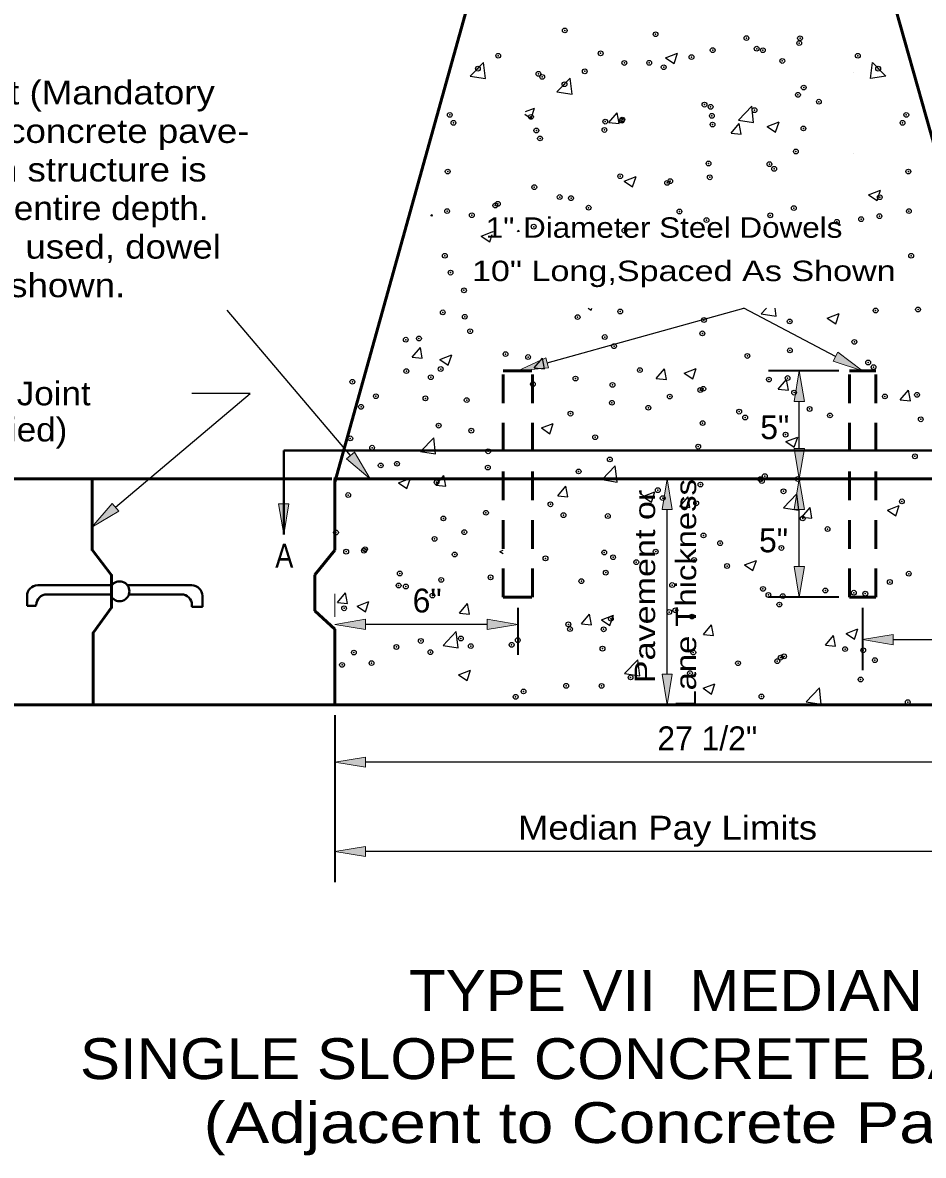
# Model space of a CAD drawing. Extents: x 32.6 to 67.9, y 27.2 to 49.
# Drawn here: x 48.17 to 52.69, y 38.96 to 44.65 of the extents above; entities that cross this region are included whole.
import ezdxf

# ---------------------------------------------------------------- set-up
doc = ezdxf.new("R2010")
doc.units = 0
doc.header["$LTSCALE"] = 0.048
doc.header["$PDMODE"] = 32
doc.header["$PDSIZE"] = 0.024
doc.linetypes.add('MEDIUM_DASHED', pattern=[4.5, 3, -1.5])
for name, color, linetype, lineweight in [('1', 7, 'Continuous', 25), ('2', 7, 'MEDIUM_DASHED', 53), ('3', 7, 'Continuous', 25), ('5', 7, 'Continuous', 40), ('6', 7, 'Continuous', 13)]:
    doc.layers.add(name, color=color, linetype=linetype, lineweight=lineweight)

msp = doc.modelspace()

# ---------------------------------------------------------------- hatches: boundary and pattern name
at = {"layer": '1'}
for points in [[(52.09683, 42.74525), (52.0455, 42.74525), (52.07108, 42.89917), (52.07108, 42.89917)], [(52.09683, 42.51008), (52.0455, 42.51008), (52.07108, 42.35625), (52.07108, 42.35625)], [(51.43275, 42.20233), (51.38142, 42.20233), (51.40708, 42.35625), (51.40708, 42.35625)], [(52.09683, 42.20233), (52.0455, 42.20233), (52.07108, 42.35625), (52.07108, 42.35625)], [(49.50575, 42.23133), (49.45442, 42.23133), (49.48008, 42.0775), (49.48008, 42.0775)], [(52.09683, 41.91567), (52.0455, 41.91567), (52.07108, 41.76175), (52.07108, 41.76175)], [(49.8905, 41.6), (49.8905, 41.65133), (49.73658, 41.62567), (49.73658, 41.62567)], [(50.50233, 41.6), (50.50233, 41.65133), (50.65617, 41.62567), (50.65617, 41.62567)], [(52.5435, 41.52325), (52.5435, 41.5745), (52.38967, 41.54883), (52.38967, 41.54883)], [(51.43275, 41.37592), (51.38142, 41.37592), (51.40708, 41.222), (51.40708, 41.222)], [(49.8905, 40.90767), (49.8905, 40.959), (49.73658, 40.93333), (49.73658, 40.93333)], [(49.8905, 40.45842), (49.8905, 40.50975), (49.73658, 40.48408), (49.73658, 40.48408)]]:
    msp.add_hatch(color=256, dxfattribs=at).paths.add_polyline_path(points)
at = {"layer": '3'}
for points in [[(52.26558, 42.99375), (52.24158, 42.94842), (52.38967, 42.89917), (52.38967, 42.89917)], [(50.81142, 42.91558), (50.79775, 42.965), (50.65625, 42.89917), (50.65625, 42.89917)], [(49.83533, 42.49033), (49.79625, 42.45717), (49.91525, 42.35633), (49.91525, 42.35633)], [(48.65067, 42.19458), (48.61758, 42.23375), (48.51642, 42.11492), (48.51642, 42.11492)]]:
    msp.add_hatch(color=256, dxfattribs=at).paths.add_polyline_path(points)

# ---------------------------------------------------------------- linework, layer by layer
at = {"layer": '1', "lineweight": 53}
for p, q in [((49.73658, 42.34042), (50.97117, 46.76592)), ((53.23042, 42.32083), (51.99583, 46.7125)), ((47.06392, 42.35633), (49.72217, 42.35633)), ((49.73192, 42.35633), (55.092, 42.35633)), ((49.73658, 41.99892), (49.73658, 42.35625)), ((49.73658, 41.99892), (49.63642, 41.87508)), ((49.63642, 41.69433), (49.63642, 41.87508)), ((49.73658, 41.601), (49.63642, 41.69433)), ((49.73658, 41.222), (49.73658, 41.601)), ((46.82142, 41.222), (55.092, 41.222))]:
    msp.add_line(p, q, dxfattribs=at)
at = {"layer": '1'}
for p, q in [((51.39908, 44.47267), (51.45892, 44.49558)), ((51.39908, 44.47267), (51.44158, 44.444)), ((51.44158, 44.444), (51.45892, 44.49558)), ((50.41792, 44.38008), (50.4845, 44.44942)), ((50.494, 44.36825), (50.4845, 44.44942)), ((52.4295, 44.36825), (52.439, 44.44942)), ((52.50558, 44.38008), (52.439, 44.44942)), ((50.41792, 44.38008), (50.494, 44.36825)), ((50.85308, 44.30175), (50.91967, 44.37108)), ((50.92917, 44.28992), (50.91967, 44.37108)), ((52.50558, 44.38008), (52.4295, 44.36825)), ((50.85308, 44.30175), (50.92917, 44.28992)), ((50.69158, 44.18958), (50.72317, 44.16817)), ((50.696, 44.20275), (50.74058, 44.21992)), ((50.72325, 44.16817), (50.74058, 44.21992)), ((50.72325, 44.16817), (50.74058, 44.21992)), ((51.11483, 44.14725), (51.15608, 44.19633)), ((51.166, 44.14283), (51.15608, 44.19633)), ((51.76558, 44.16017), (51.83225, 44.22958)), ((51.84167, 44.14842), (51.83225, 44.22958)), ((51.11483, 44.14725), (51.16592, 44.14283)), ((51.72808, 44.09367), (51.76925, 44.14275)), ((51.76558, 44.16017), (51.84158, 44.1485)), ((51.77917, 44.08917), (51.76925, 44.14275)), ((51.90942, 44.12842), (51.96925, 44.1515)), ((51.90942, 44.12842), (51.952, 44.09967)), ((51.952, 44.09967), (51.96925, 44.15142)), ((51.72808, 44.09367), (51.77917, 44.08917)), ((51.19108, 43.85267), (51.25092, 43.87567)), ((51.19108, 43.85267), (51.23358, 43.824)), ((51.23358, 43.824), (51.25092, 43.87567)), ((52.41983, 43.78425), (52.47967, 43.80717)), ((52.41983, 43.78425), (52.46233, 43.7555)), ((52.46233, 43.7555), (52.47967, 43.80717)), ((50.21908, 43.67675), (50.22625, 43.68533)), ((50.22783, 43.67675), (50.22625, 43.68533)), ((50.65425, 43.59842), (50.66142, 43.607)), ((50.663, 43.59842), (50.66142, 43.607)), ((50.47267, 43.57692), (50.52733, 43.59783)), ((50.47267, 43.57692), (50.51525, 43.54825)), ((50.51525, 43.54825), (50.52733, 43.58433)), ((50.52875, 43.59842), (50.53258, 43.59992)), ((50.532, 43.59842), (50.53258, 43.59992)), ((51.00975, 43.21458), (51.02558, 43.20392)), ((51.02558, 43.20392), (51.02917, 43.21458)), ((51.87892, 43.18583), (51.90658, 43.21458)), ((51.955, 43.174), (51.95025, 43.21458)), ((51.87892, 43.18583), (51.95492, 43.174)), ((52.21175, 43.16417), (52.27158, 43.18717)), ((52.21175, 43.16417), (52.25425, 43.13542)), ((52.25425, 43.13542), (52.27167, 43.18717)), ((50.12558, 42.96833), (50.16675, 43.0175)), ((50.17658, 42.96383), (50.16683, 43.0175)), ((50.26467, 42.95683), (50.3245, 42.97992)), ((50.30717, 42.92817), (50.3245, 42.97992)), ((50.12558, 42.96833), (50.17658, 42.96383)), ((50.26467, 42.95683), (50.30717, 42.92817)), ((50.73875, 42.91467), (50.78, 42.96383)), ((50.78992, 42.91025), (50.78, 42.96375)), ((50.73875, 42.91467), (50.78992, 42.91025)), ((51.35208, 42.86108), (51.39333, 42.91025)), ((51.40325, 42.85658), (51.39333, 42.91017)), ((51.49342, 42.88833), (51.55325, 42.91142)), ((51.49342, 42.88833), (51.53592, 42.85975)), ((51.53592, 42.85975), (51.55325, 42.91142)), ((51.35208, 42.86108), (51.40317, 42.85658)), ((51.96533, 42.80742), (52.00658, 42.85658)), ((52.01642, 42.80283), (52.00658, 42.8565)), ((51.96533, 42.80742), (52.01642, 42.80283)), ((52.5785, 42.75375), (52.61975, 42.80283)), ((52.5785, 42.75375), (52.62967, 42.74925)), ((52.62967, 42.74925), (52.61975, 42.80283)), ((52.07117, 42.51008), (52.07117, 42.74525)), ((50.77492, 42.61267), (50.83483, 42.63567)), ((50.77492, 42.61267), (50.81758, 42.584)), ((50.81758, 42.584), (50.83483, 42.63558)), ((50.16725, 42.49442), (50.23392, 42.56383)), ((50.24342, 42.48275), (50.23392, 42.56383)), ((52.00367, 42.54417), (52.06367, 42.56708)), ((52.00367, 42.54417), (52.04625, 42.5155)), ((52.04625, 42.5155), (52.06367, 42.56708)), ((50.16725, 42.49442), (50.24342, 42.48275)), ((51.07983, 42.353), (51.14642, 42.42233)), ((51.15592, 42.34108), (51.14642, 42.42233)), ((50.05658, 42.33692), (50.11642, 42.35983)), ((50.09908, 42.30825), (50.1165, 42.35983)), ((50.24417, 42.32525), (50.28542, 42.37433)), ((50.29525, 42.32075), (50.2855, 42.37433)), ((50.05658, 42.33692), (50.09908, 42.30825)), ((50.24417, 42.32525), (50.29525, 42.32075)), ((50.85742, 42.27158), (50.89867, 42.32067)), ((50.90858, 42.26708), (50.89867, 42.32067)), ((51.07983, 42.353), (51.15583, 42.34108)), ((50.85742, 42.27158), (50.9085, 42.26708)), ((51.28533, 42.26842), (51.34517, 42.29142)), ((51.28533, 42.26842), (51.32783, 42.23975)), ((51.32783, 42.23975), (51.34517, 42.29142)), ((51.47067, 42.21792), (51.51192, 42.267)), ((51.52183, 42.2135), (51.51192, 42.267)), ((51.99233, 42.21142), (52.05892, 42.28083)), ((52.06833, 42.19958), (52.05892, 42.28083)), ((51.40708, 41.37592), (51.40708, 42.20233)), ((51.47067, 42.21792), (51.52175, 42.2135)), ((51.99233, 42.21142), (52.06833, 42.19958)), ((52.07117, 41.91567), (52.07117, 42.20233)), ((52.08392, 42.16433), (52.12517, 42.21342)), ((52.13508, 42.15983), (52.12517, 42.21342)), ((52.51408, 42.19992), (52.574, 42.22292)), ((52.51408, 42.19992), (52.55658, 42.17125)), ((52.55658, 42.17125), (52.574, 42.22292)), ((52.08392, 42.16433), (52.13508, 42.15983)), ((50.56692, 41.99258), (50.58258, 41.99867)), ((50.56692, 41.99258), (50.58258, 41.98208)), ((51.79575, 41.92417), (51.85558, 41.94717)), ((51.79575, 41.92417), (51.83825, 41.89558)), ((51.83825, 41.8955), (51.85558, 41.94717)), ((49.74958, 41.73575), (49.79075, 41.78483)), ((49.80067, 41.73125), (49.79083, 41.78483)), ((49.74958, 41.73575), (49.80067, 41.73125)), ((49.84858, 41.71683), (49.9085, 41.73983)), ((49.89108, 41.68817), (49.9085, 41.73983)), ((50.36283, 41.68208), (50.40408, 41.73117)), ((50.41392, 41.67767), (50.40408, 41.73117)), ((49.84858, 41.71683), (49.89108, 41.68817)), ((50.36283, 41.68208), (50.41392, 41.67767)), ((50.976, 41.6285), (51.01725, 41.67758)), ((51.02717, 41.624), (51.01725, 41.67758)), ((51.07733, 41.6485), (51.13717, 41.67133)), ((51.11983, 41.61975), (51.13717, 41.67133)), ((50.50233, 41.62567), (49.8905, 41.62567)), ((50.976, 41.6285), (51.02717, 41.624)), ((51.07733, 41.6485), (51.11983, 41.61975)), ((51.58933, 41.57475), (51.63058, 41.62392)), ((51.6405, 41.57033), (51.63058, 41.62392)), ((50.28067, 41.52017), (50.34733, 41.5895)), ((50.35675, 41.50825), (50.34733, 41.5895)), ((51.58933, 41.57475), (51.6405, 41.57033)), ((52.20258, 41.52108), (52.24383, 41.57025)), ((52.25375, 41.51667), (52.24383, 41.57025)), ((52.30608, 41.58), (52.366, 41.60283)), ((52.30608, 41.58), (52.34858, 41.55125)), ((52.34867, 41.55125), (52.366, 41.60283)), ((50.28067, 41.52017), (50.35675, 41.50825)), ((52.20258, 41.52108), (52.25375, 41.51667)), ((52.5435, 41.54883), (53.0765, 41.54883)), ((51.19317, 41.3785), (51.25975, 41.44792)), ((51.26925, 41.36675), (51.25975, 41.44792)), ((50.35883, 41.37267), (50.41875, 41.39558)), ((51.19317, 41.3785), (51.26917, 41.36675)), ((51.58767, 41.30417), (51.6475, 41.32717)), ((51.58767, 41.30417), (51.63017, 41.2755)), ((51.63017, 41.2755), (51.6475, 41.32717)), ((52.10567, 41.237), (52.17225, 41.3065)), ((52.18167, 41.22525), (52.17225, 41.3065)), ((52.10567, 41.237), (52.18167, 41.22525)), ((53.07642, 40.93333), (49.8905, 40.93333)), ((53.07642, 40.48408), (49.8905, 40.48408))]:
    msp.add_line(p, q, dxfattribs=at)
at = {"layer": '1', "lineweight": 35}
for p, q in [((52.26933, 42.89917), (51.91725, 42.89917)), ((52.26933, 41.76175), (51.91725, 41.76175)), ((50.65617, 41.70833), (50.65617, 41.47175)), ((52.38967, 41.70833), (52.38967, 41.395)), ((49.73658, 41.16858), (49.73658, 40.33017))]:
    msp.add_line(p, q, dxfattribs=at)
at = {"layer": '1', "lineweight": 13}
for p, q in [((49.73658, 41.99892), (49.73658, 42.35625)), ((51.38117, 42.35625), (51.25317, 42.35625)), ((52.11733, 42.35625), (52.22508, 42.35625)), ((52.11733, 42.35625), (52.22508, 42.35625)), ((49.73658, 41.66375), (49.73658, 41.77958)), ((48.23633, 41.71858), (48.23633, 41.72283)), ((49.73658, 41.222), (49.73658, 41.601)), ((51.42233, 41.222), (51.25317, 41.222)), ((49.73658, 41.16858), (49.73658, 40.77942))]:
    msp.add_line(p, q, dxfattribs=at)
at = {"layer": '1', "lineweight": 40}
for p, q in [((48.2435, 41.82208), (48.6155, 41.82208)), ((48.69433, 41.82208), (49.01775, 41.82208)), ((48.19008, 41.71858), (48.19008, 41.76867)), ((48.28975, 41.77625), (48.61458, 41.77625)), ((48.70217, 41.77625), (48.96542, 41.77625)), ((48.19008, 41.71858), (48.23633, 41.71858)), ((49.01892, 41.71442), (49.01892, 41.72283))]:
    msp.add_line(p, q, dxfattribs=at)
at = {"layer": '1', "lineweight": 13}
for points in [[(52.09683, 42.74525), (52.0455, 42.74525), (52.07108, 42.89917), (52.07108, 42.89917)], [(52.09683, 42.51008), (52.0455, 42.51008), (52.07108, 42.35625), (52.07108, 42.35625)], [(51.43275, 42.20233), (51.38142, 42.20233), (51.40708, 42.35625), (51.40708, 42.35625)], [(52.09683, 42.20233), (52.0455, 42.20233), (52.07108, 42.35625), (52.07108, 42.35625)], [(49.50575, 42.23133), (49.45442, 42.23133), (49.48008, 42.0775), (49.48008, 42.0775)], [(52.09683, 41.91567), (52.0455, 41.91567), (52.07108, 41.76175), (52.07108, 41.76175)], [(49.8905, 41.6), (49.8905, 41.65133), (49.73658, 41.62567), (49.73658, 41.62567)], [(50.50233, 41.6), (50.50233, 41.65133), (50.65617, 41.62567), (50.65617, 41.62567)], [(52.5435, 41.52325), (52.5435, 41.5745), (52.38967, 41.54883), (52.38967, 41.54883)], [(51.43275, 41.37592), (51.38142, 41.37592), (51.40708, 41.222), (51.40708, 41.222)], [(49.8905, 40.90767), (49.8905, 40.959), (49.73658, 40.93333), (49.73658, 40.93333)], [(49.8905, 40.45842), (49.8905, 40.50975), (49.73658, 40.48408), (49.73658, 40.48408)]]:
    msp.add_lwpolyline(points, close=True, dxfattribs=at)
at = {"layer": '1', "lineweight": 53}
msp.add_lwpolyline([(48.52225, 41.222), (48.52225, 41.58275), (48.61458, 41.70975), (48.61458, 41.873), (48.5165, 42.00008), (48.5165, 42.35625)], dxfattribs=at)
at = {"layer": '1', "lineweight": 40}
msp.add_lwpolyline([(49.01892, 41.71442), (49.07125, 41.71442), (49.07125, 41.76867)], dxfattribs=at)
at = {"layer": '1'}
msp.add_lwpolyline([(50.35883, 41.37267), (50.40142, 41.344), (50.41875, 41.39558)], dxfattribs=at)
at = {"layer": '1', "lineweight": 40}
for centre, radius, start, end in [((48.65494, 41.79178), 0.04967, 215.57212, 144.42787), ((48.24354, 41.76862), 0.05344, 90, 180), ((49.01775, 41.76862), 0.05344, 0, 90), ((48.28979, 41.72281), 0.05344, 90, 180), ((48.96545, 41.72281), 0.05344, 0, 90)]:
    msp.add_arc(centre, radius, start, end, dxfattribs=at)
at = {"layer": '1'}
for p in [(50.89258, 44.6105), (51.34908, 44.59125), (51.8055, 44.57192), (52.075, 44.57142), (51.63608, 44.51125), (51.857, 44.51875), (51.88842, 44.51117), (52.071, 44.54692), (50.558, 44.48342), (51.07292, 44.49558), (51.317, 44.44767), (51.52933, 44.47642), (51.98575, 44.45717), (52.3655, 44.48342), (50.456, 44.41833), (50.76008, 44.39233), (50.99317, 44.40508), (51.19192, 44.44708), (51.38983, 44.42558), (52.4675, 44.41833), (50.77917, 44.37683), (50.89117, 44.34), (52.06458, 44.28675), (52.09333, 44.32342), (51.59475, 44.23775), (51.62567, 44.2265), (52.16992, 44.25233), (50.3145, 44.186), (50.72258, 44.17592), (51.63208, 44.1815), (51.84608, 44.20975), (52.609, 44.186), (50.33308, 44.14617), (50.74967, 44.10767), (51.092, 44.11042), (51.09608, 44.15217), (51.17892, 44.15658), (51.18167, 44.16242), (51.63542, 44.13733), (52.09183, 44.11808), (52.59042, 44.14617), (50.76825, 44.06783), (52.05425, 44.00208), (51.61525, 43.94192), (51.92125, 43.93858), (50.30417, 43.90133), (51.945, 43.91508), (52.61933, 43.90133), (50.73933, 43.823), (51.17117, 43.87792), (51.40708, 43.84433), (51.42258, 43.853), (51.62117, 43.8725), (50.86708, 43.77317), (50.92392, 43.76742), (52.47567, 43.77225), (50.54342, 43.73058), (50.55608, 43.739), (51.01242, 43.71967), (52.04392, 43.71758), (50.30117, 43.70258), (50.42533, 43.68183), (51.46892, 43.7005), (51.60483, 43.65733), (51.92533, 43.68125), (52.38175, 43.66192), (52.47408, 43.67708), (52.62233, 43.70258), (50.73633, 43.62425), (51.19275, 43.60492), (52.26008, 43.649), (50.28992, 43.47825), (52.63358, 43.47825), (50.31842, 43.39342), (50.38592, 43.30442), (51.17125, 43.19808), (52.45492, 43.203), (52.66808, 43.20808), (50.2795, 43.19367), (50.39008, 43.17175), (50.95725, 43.16983), (51.59217, 43.15517), (52.02308, 43.14825), (50.41725, 43.09883), (51.584, 43.088), (50.0935, 43.05617), (50.15975, 43.06225), (51.0935, 43.06958), (52.34808, 43.04533), (50.59492, 42.98392), (50.70817, 42.96917), (51.14, 43.02392), (51.81025, 42.9745), (52.02417, 43.00267), (52.41725, 42.94158), (52.4445, 42.91842), (50.09633, 42.89833), (50.21942, 42.86758), (50.26908, 42.90892), (50.94642, 42.86083), (51.27017, 42.90342), (51.91867, 42.85592), (52.01267, 42.86358), (49.82508, 42.84492), (50.73233, 42.83267), (51.13233, 42.829), (51.57367, 42.80342), (51.58875, 42.80967), (49.94333, 42.772), (50.19233, 42.76158), (50.39967, 42.75267), (51.42008, 42.77033), (52.04508, 42.79033), (52.5015, 42.77117), (52.66308, 42.77917), (49.86858, 42.71892), (50.9215, 42.68475), (51.12958, 42.73933), (51.31258, 42.71417), (51.769, 42.69483), (52.12308, 42.70808), (51.58525, 42.63733), (51.79933, 42.66542), (52.22542, 42.6755), (52.68175, 42.65625), (50.25875, 42.62442), (50.42283, 42.59917), (52.00225, 42.579), (49.81467, 42.56033), (49.92425, 42.5135), (51.04533, 42.56617), (51.56333, 42.51883), (50.50742, 42.49542), (52.65225, 42.47017), (49.96742, 42.42442), (50.04933, 42.43292), (50.50575, 42.41367), (51.11917, 42.45467), (50.96217, 42.39433), (51.87508, 42.35583), (51.88342, 42.34575), (51.89817, 42.37092), (50.24833, 42.33975), (51.36033, 42.30008), (51.57442, 42.32825), (51.99192, 42.29442), (49.80433, 42.27558), (50.82042, 42.229), (51.38475, 42.26017), (51.55292, 42.23417), (52.58683, 42.24367), (50.4965, 42.18642), (50.88608, 42.17458), (50.2825, 42.15817), (51.10883, 42.17), (52.08825, 42.15808), (49.74258, 42.08717), (50.3875, 42.089), (51.58967, 42.07242), (52.21325, 42.10475), (49.88892, 42.00333), (50.238, 42.05517), (51.67325, 42.03367), (51.98142, 42.00967), (49.79383, 41.991), (49.88292, 41.996), (50.33933, 41.97675), (50.79558, 41.95742), (51.09108, 41.98692), (51.13542, 41.96283), (51.3495, 41.99108), (51.5425, 41.9495), (51.25208, 41.93817), (51.7085, 41.91892), (50.06317, 41.88117), (50.27158, 41.84917), (50.51958, 41.86192), (50.976, 41.84258), (51.09842, 41.8855), (52.52617, 41.83842), (52.62133, 41.88025), (50.05758, 41.821), (50.09383, 41.81575), (51.43233, 41.82325), (51.88875, 41.804), (51.91625, 41.77325), (52.20233, 41.79575), (52.34525, 41.78475), (52.40292, 41.77992), (50.22758, 41.7705), (51.97108, 41.72508), (51.98833, 41.7675), (49.7835, 41.70642), (51.41767, 41.68767), (51.44833, 41.69642), (51.53208, 41.66492), (50.9105, 41.62567), (50.91892, 41.60208), (51.12458, 41.65383), (50.3705, 41.5545), (50.65617, 41.54608), (51.088, 41.60083), (50.04667, 41.51192), (50.16917, 41.54217), (50.42025, 41.5165), (50.62558, 41.52283), (51.08208, 41.50358), (52.30125, 41.50117), (52.3925, 41.49525), (49.83267, 41.48383), (49.92167, 41.43092), (50.21717, 41.48592), (51.53842, 41.48425), (51.96067, 41.4405), (51.97742, 41.4585), (51.99483, 41.46492), (52.45125, 41.44575), (49.77308, 41.42183), (51.52167, 41.38033), (51.76333, 41.43033), (50.89967, 41.31658), (51.22342, 41.35917), (52.3795, 41.34867), (50.64575, 41.2615), (50.68558, 41.28842), (51.07758, 41.31617), (51.88083, 41.26308), (52.61633, 41.235)]:
    msp.add_point(p, dxfattribs=at)
at = {"layer": '2'}
for p, q in [((50.58267, 41.76175), (50.58267, 42.89917)), ((50.58267, 42.89917), (50.72992, 42.89917)), ((50.72992, 41.76175), (50.72992, 42.89917)), ((52.32275, 42.89917), (52.4565, 42.89917)), ((52.32275, 41.76175), (52.32275, 42.89917)), ((52.4565, 41.76175), (52.4565, 42.89917)), ((50.58267, 41.76175), (50.72992, 41.76175)), ((52.32275, 41.76175), (52.4565, 41.76175))]:
    msp.add_line(p, q, dxfattribs=at)
at = {"layer": '3'}
for p, q in [((50.80458, 42.94025), (51.79308, 43.21458)), ((52.25367, 42.97108), (51.79308, 43.21458)), ((49.81575, 42.47367), (49.195, 43.20542))]:
    msp.add_line(p, q, dxfattribs=at)
at = {"layer": '3', "lineweight": 13}
for points in [[(52.26558, 42.99375), (52.24158, 42.94842), (52.38967, 42.89917), (52.38967, 42.89917)], [(50.81142, 42.91558), (50.79775, 42.965), (50.65625, 42.89917), (50.65625, 42.89917)], [(49.83533, 42.49033), (49.79625, 42.45717), (49.91525, 42.35633), (49.91525, 42.35633)], [(48.65067, 42.19458), (48.61758, 42.23375), (48.51642, 42.11492), (48.51642, 42.11492)]]:
    msp.add_lwpolyline(points, close=True, dxfattribs=at)
at = {"layer": '3'}
msp.add_lwpolyline([(48.63417, 42.21417), (49.31217, 42.78617), (49.01808, 42.78617)], dxfattribs=at)
at = {"layer": '5'}
for p, q in [((49.48008, 42.49942), (53.40208, 42.49942)), ((49.48008, 42.0775), (49.48008, 42.49942))]:
    msp.add_line(p, q, dxfattribs=at)
at = {"layer": '6'}
for p, q in [((52.34325, 44.40158), (52.34333, 44.40158)), ((52.34325, 43.99025), (52.34333, 43.99025)), ((52.34325, 43.99025), (52.34333, 43.99025)), ((52.07117, 42.89917), (52.07125, 42.89917)), ((52.32275, 42.89917), (52.32283, 42.89917)), ((51.40708, 42.35625), (51.40717, 42.35625)), ((51.43458, 42.35625), (51.43467, 42.35625)), ((52.07117, 42.35625), (52.07125, 42.35625)), ((50.65617, 41.76175), (50.65625, 41.76175)), ((52.38967, 41.76175), (52.38975, 41.76175)), ((49.73658, 41.62567), (49.73667, 41.62567)), ((49.73658, 41.61033), (49.73667, 41.61033)), ((49.73658, 41.222), (49.73667, 41.222)), ((49.73658, 41.222), (49.73667, 41.222)), ((51.47575, 41.222), (51.47583, 41.222)), ((49.73658, 40.93333), (49.73667, 40.93333)), ((49.73658, 40.48408), (49.73667, 40.48408))]:
    msp.add_line(p, q, dxfattribs=at)
at = {"layer": '6', "lineweight": 35}
msp.add_line((52.32275, 41.76175), (52.32283, 41.76175), dxfattribs=at)
at = {"layer": '6'}
msp.add_point((52.06383, 42.35625), dxfattribs=at)

# ---------------------------------------------------------------- texts
at = {"layer": '1'}
for s, p in [('5"', (51.875, 42.55642)), ('5"', (51.869, 41.98775)), ('6"', (50.128, 41.6855)), ('27 1/2"', (51.358, 40.99317))]:
    msp.add_text(s, height=0.1197, dxfattribs=at).set_placement(p)
at = {"layer": '1', "width": 1.15}
msp.add_text('Median Pay Limits', height=0.1197, dxfattribs=at).set_placement((50.65683, 40.54392))
at = {"layer": '3'}
for s, height, width, p in [('Optional Construction Joint (Mandatory', 0.1197, 1.15, (45.94133, 44.23892)), ('when installed on existing concrete pave-', 0.1197, 1.15, (45.94133, 44.04517)), ('ment); not applicable when structure is', 0.1197, 1.15, (45.94133, 43.85133)), ('monolithically poured for its entire depth.', 0.1197, 1.1, (45.94133, 43.65758)), ('1" Diameter Steel Dowels', 0.1026, 1.15, (50.4955, 43.56858)), ('When Construction Joint is used, dowel', 0.1197, 1.15, (45.94133, 43.46375)), ('10" Long,Spaced As Shown', 0.1026, 1.25, (50.42583, 43.35083)), ('bars are to be installed as shown.', 0.1197, 1.15, (45.94133, 43.26992)), ('Optional Construction Joint', 0.1197, 1.1, (46.39608, 42.72633)), ('(As Detailed or Specified)', 0.1197, 1.1, (46.39608, 42.54483)), ('TYPE VII  MEDIAN', 0.2052, 1.1, (50.1095, 39.68325)), ('SINGLE SLOPE CONCRETE BARRIER', 0.2052, 1.1, (48.45592, 39.34033)), ('(Adjacent to Concrete Paving)', 0.2052, 1.2, (49.07783, 39.01892))]:
    msp.add_text(s, height=height, dxfattribs=dict(at, width=width)).set_placement(p)
for s, width, p in [('Pavement or', 1.25, (51.34642, 41.33008)), ('Lane Thickness', 1.2, (51.55275, 41.2025))]:
    msp.add_text(s, height=0.1026, rotation=90, dxfattribs=dict(at, width=width)).set_placement(p)
at = {"layer": '5', "width": 0.85}
msp.add_text('A', height=0.1197, dxfattribs=at).set_placement((49.43758, 41.91083))

doc.saveas('drawing.dxf')
